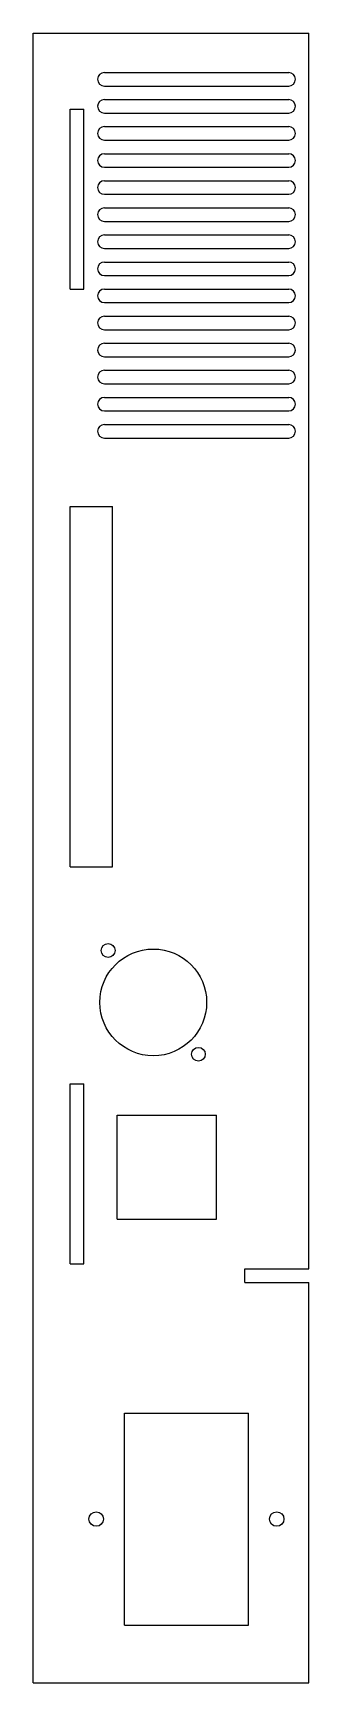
# Model space of a CAD drawing. Extents: x 0 to 61, y 0 to 366.
import ezdxf

# ---------------------------------------------------------------- set-up
doc = ezdxf.new("R2010")
doc.units = 0
doc.layers.add('CUT', color=1, linetype='CONTINUOUS')

msp = doc.modelspace()

# ---------------------------------------------------------------- linework, layer by layer
at = {"layer": 'CUT'}
for p, q in [((0, 365.64), (61.14, 365.64)), ((0, 0), (0, 365.64)), ((61.14, 91.745), (61.14, 365.64)), ((15.82, 356.89), (56.64, 356.89)), ((15.82, 353.89), (56.64, 353.89)), ((8.215, 308.895), (8.215, 348.745)), ((8.215, 348.745), (11.245, 348.745)), ((11.245, 308.895), (11.245, 348.745)), ((15.82, 350.89), (56.64, 350.89)), ((15.82, 347.89), (56.64, 347.89)), ((15.82, 344.89), (56.64, 344.89)), ((15.82, 341.89), (56.64, 341.89)), ((15.82, 338.89), (56.64, 338.89)), ((15.82, 335.89), (56.64, 335.89)), ((15.82, 332.89), (56.64, 332.89)), ((15.82, 329.89), (56.64, 329.89)), ((15.82, 326.89), (56.64, 326.89)), ((15.82, 323.89), (56.64, 323.89)), ((15.82, 320.89), (56.64, 320.89)), ((15.82, 317.89), (56.64, 317.89)), ((15.82, 314.89), (56.64, 314.89)), ((15.82, 311.89), (56.64, 311.89)), ((8.215, 308.895), (11.245, 308.895)), ((15.82, 308.89), (56.64, 308.89)), ((15.82, 305.89), (56.64, 305.89)), ((15.82, 302.89), (56.64, 302.89)), ((15.82, 299.89), (56.64, 299.89)), ((15.82, 296.89), (56.64, 296.89)), ((15.82, 293.89), (56.64, 293.89)), ((15.82, 290.89), (56.64, 290.89)), ((15.82, 287.89), (56.64, 287.89)), ((15.82, 284.89), (56.64, 284.89)), ((15.82, 281.89), (56.64, 281.89)), ((15.82, 278.89), (56.64, 278.89)), ((15.82, 275.89), (56.64, 275.89)), ((8.215, 180.895), (8.215, 260.745)), ((8.215, 260.745), (17.605, 260.745)), ((17.605, 180.895), (17.605, 260.745)), ((8.215, 180.895), (17.605, 180.895)), ((8.215, 92.895), (8.215, 132.745)), ((8.215, 132.745), (11.245, 132.745)), ((11.245, 92.895), (11.245, 132.745)), ((18.64, 102.82), (18.64, 125.82)), ((18.64, 125.82), (40.64, 125.82)), ((40.64, 102.82), (40.64, 125.82)), ((18.64, 102.82), (40.64, 102.82)), ((8.215, 92.895), (11.245, 92.895)), ((46.895, 88.715), (46.895, 91.745)), ((46.895, 91.745), (61.14, 91.745)), ((46.895, 88.715), (61.14, 88.715)), ((61.14, 0), (61.14, 88.715)), ((20.275, 12.845), (20.275, 59.795)), ((20.275, 59.795), (47.725, 59.795)), ((47.725, 12.845), (47.725, 59.795)), ((20.275, 12.845), (47.725, 12.845)), ((0, 0), (61.14, 0))]:
    msp.add_line(p, q, dxfattribs=at)
for centre, radius in [((26.64, 150.82), 11.825), ((16.64, 162.32), 1.525), ((36.64, 139.32), 1.525), ((14, 36.32), 1.6), ((54, 36.32), 1.6)]:
    msp.add_circle(centre, radius, dxfattribs=at)
for centre, start, end in [((15.82, 355.39), 90, 270), ((56.64, 355.39), 270, 90), ((15.82, 349.39), 90, 270), ((56.64, 349.39), 270, 90), ((15.82, 343.39), 90, 270), ((56.64, 343.39), 270, 90), ((15.82, 337.39), 90, 270), ((56.64, 337.39), 270, 90), ((15.82, 331.39), 90, 270), ((56.64, 331.39), 270, 90), ((15.82, 325.39), 90, 270), ((56.64, 325.39), 270, 90), ((15.82, 319.39), 90, 270), ((56.64, 319.39), 270, 90), ((15.82, 313.39), 90, 270), ((56.64, 313.39), 270, 90), ((15.82, 307.39), 90, 270), ((56.64, 307.39), 270, 90), ((15.82, 301.39), 90, 270), ((56.64, 301.39), 270, 90), ((15.82, 295.39), 90, 270), ((56.64, 295.39), 270, 90), ((15.82, 289.39), 90, 270), ((56.64, 289.39), 270, 90), ((15.82, 283.39), 90, 270), ((56.64, 283.39), 270, 90), ((15.82, 277.39), 90, 270), ((56.64, 277.39), 270, 90)]:
    msp.add_arc(centre, 1.5, start, end, dxfattribs=at)

doc.saveas('drawing.dxf')
